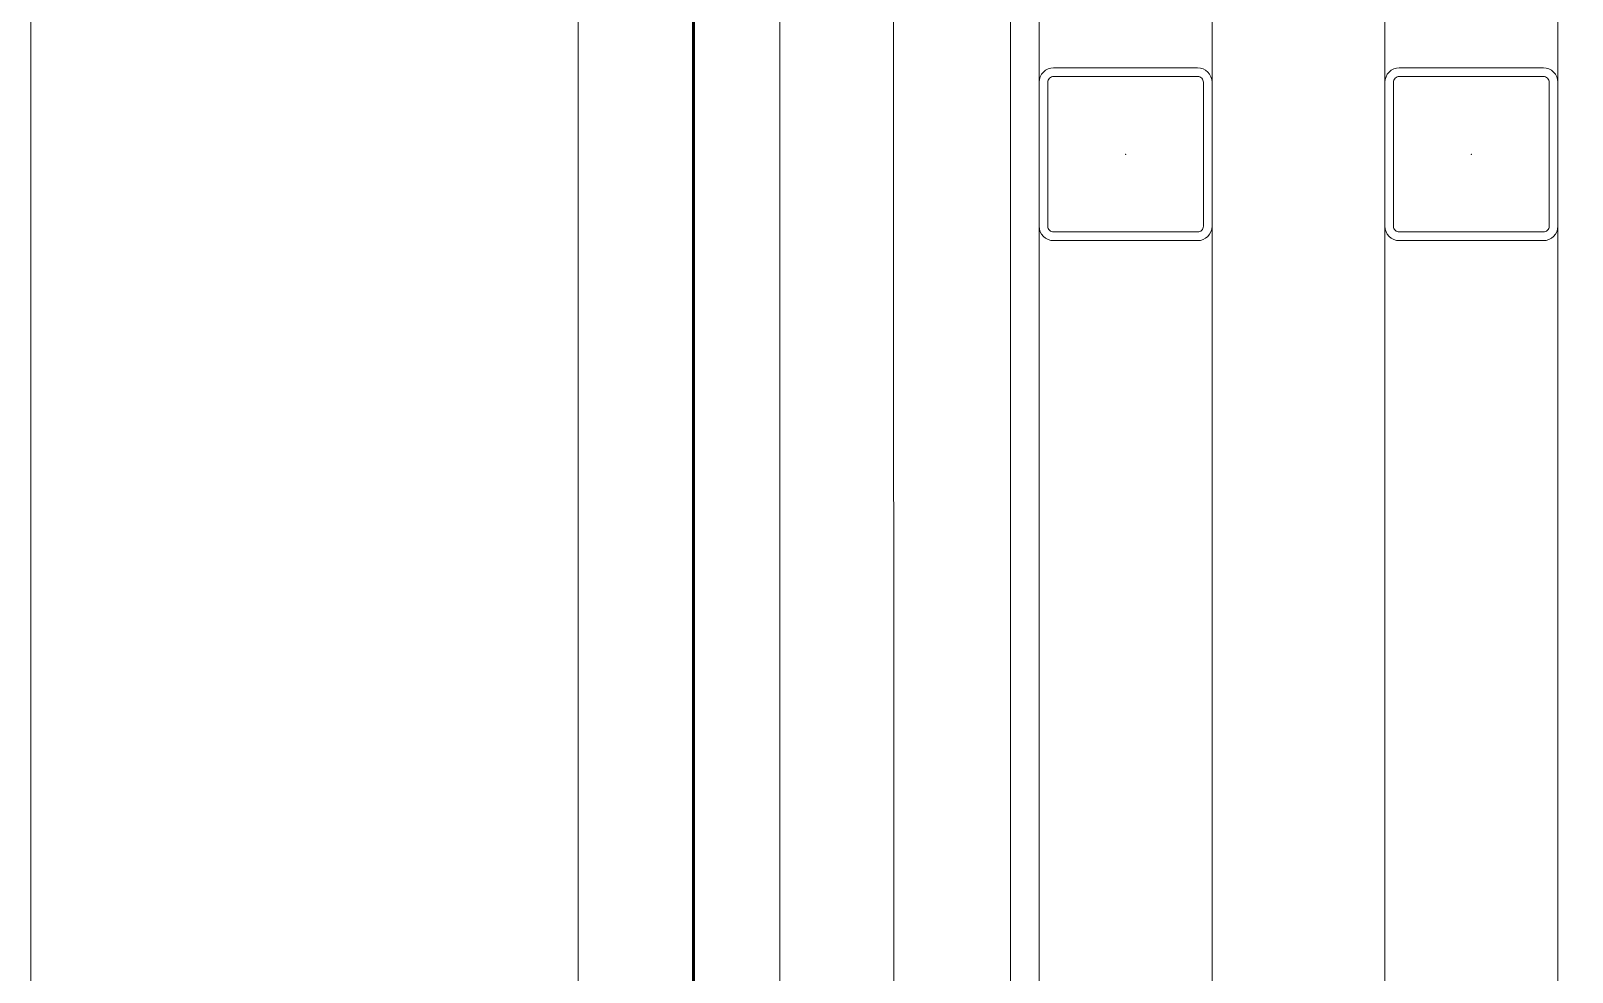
# Model space of a CAD drawing. Extents: x -1439 to 23780, y -1362 to 4476.
# Drawn here: x 7073.5 to 7127, y 1850.6 to 1883.3 of the extents above; entities that cross this region are included whole.
import ezdxf

# ---------------------------------------------------------------- set-up
doc = ezdxf.new("R2010")
doc.units = 0
doc.header["$MEASUREMENT"] = 0
doc.layers.get('0').update_dxf_attribs({"color": 9, "lineweight": 9})
for name, color, linetype, lineweight in [('Audi$0$06D', 8, 'Continuous', 9), ('Audi$0$10', 8, 'Continuous', 9), ('Audi$0$11', 8, 'Continuous', 9), ('Audi$0$33', 8, 'Audi$0$BATTING', 9)]:
    doc.layers.add(name, color=color, linetype=linetype, lineweight=lineweight)
doc.linetypes.add('Audi$0$BATTING', pattern='A,0.0001,-0.1,[134,ltypeshp.shx,S=0.1,R=0,X=-0.1,Y=0],-0.2,[134,ltypeshp.shx,S=0.1,R=180,X=0.1,Y=0],-0.1', length=0.4001)

# ---------------------------------------------------------------- blocks, each defined once
blk = doc.blocks.new('Audi$0$prf-60x60')
for points in [[(-2.5, -6), (2.5, -6, 0.414214), (3, -5.5), (3, -0.5, 0.414214), (2.5, 0), (-2.5, 0, 0.414214), (-3, -0.5), (-3, -5.5, 0.414214)], [(-2.5, -5.7), (2.5, -5.7, 0.414214), (2.7, -5.5), (2.7, -0.5, 0.414214), (2.5, -0.3), (-2.5, -0.3, 0.414214), (-2.7, -0.5), (-2.7, -5.5, 0.414214)]]:
    blk.add_lwpolyline(points, format="xyb", close=True)
at = {"color": 252}
blk.add_point((0, -3), dxfattribs=at)

msp = doc.modelspace()

# ---------------------------------------------------------------- linework, layer by layer
at = {"layer": 'Audi$0$06D'}
for points in [[(7092.5, 1823.473), (7092.498, 2840), (7985.666, 2840)], [(7107.5, 1825), (7099.5, 1825), (7099.5, 2833), (7980, 2833), (7980, 2825)], [(7114.5, 2390), (7114.5, 1826)], [(7120.5, 1826), (7120.5, 2390)]]:
    msp.add_lwpolyline(points, dxfattribs=at)
at = {"layer": 'Audi$0$10'}
msp.add_line((7073.5, 861.676), (7073.5, 2859), dxfattribs=at)
at = {"layer": 'Audi$0$10', "const_width": 0.1}
msp.add_lwpolyline([(7096.5, 1818.188), (7096.498, 2836), (7980, 2836)], dxfattribs=at)
at = {"layer": 'Audi$0$11'}
for points in [[(7107.5, 2390), (7107.5, 2390), (7107.5, 1825), (7127.5, 1825), (7127.5, 2390)], [(7108.5, 2390), (7108.5, 1826), (7126.5, 1826), (7126.5, 2390)]]:
    msp.add_lwpolyline(points, dxfattribs=at)
at = {"layer": 'Audi$0$33', "ltscale": 0.4}
msp.add_lwpolyline([(7980, 2829), (7103.289, 2829), (7103.457, 1825)], dxfattribs=at)

# ---------------------------------------------------------------- block references
at = {"layer": 'Audi$0$10'}
for p in [(7111.5, 1882), (7123.5, 1882)]:
    msp.add_blockref('Audi$0$prf-60x60', p, dxfattribs=at)

doc.saveas('drawing.dxf')
